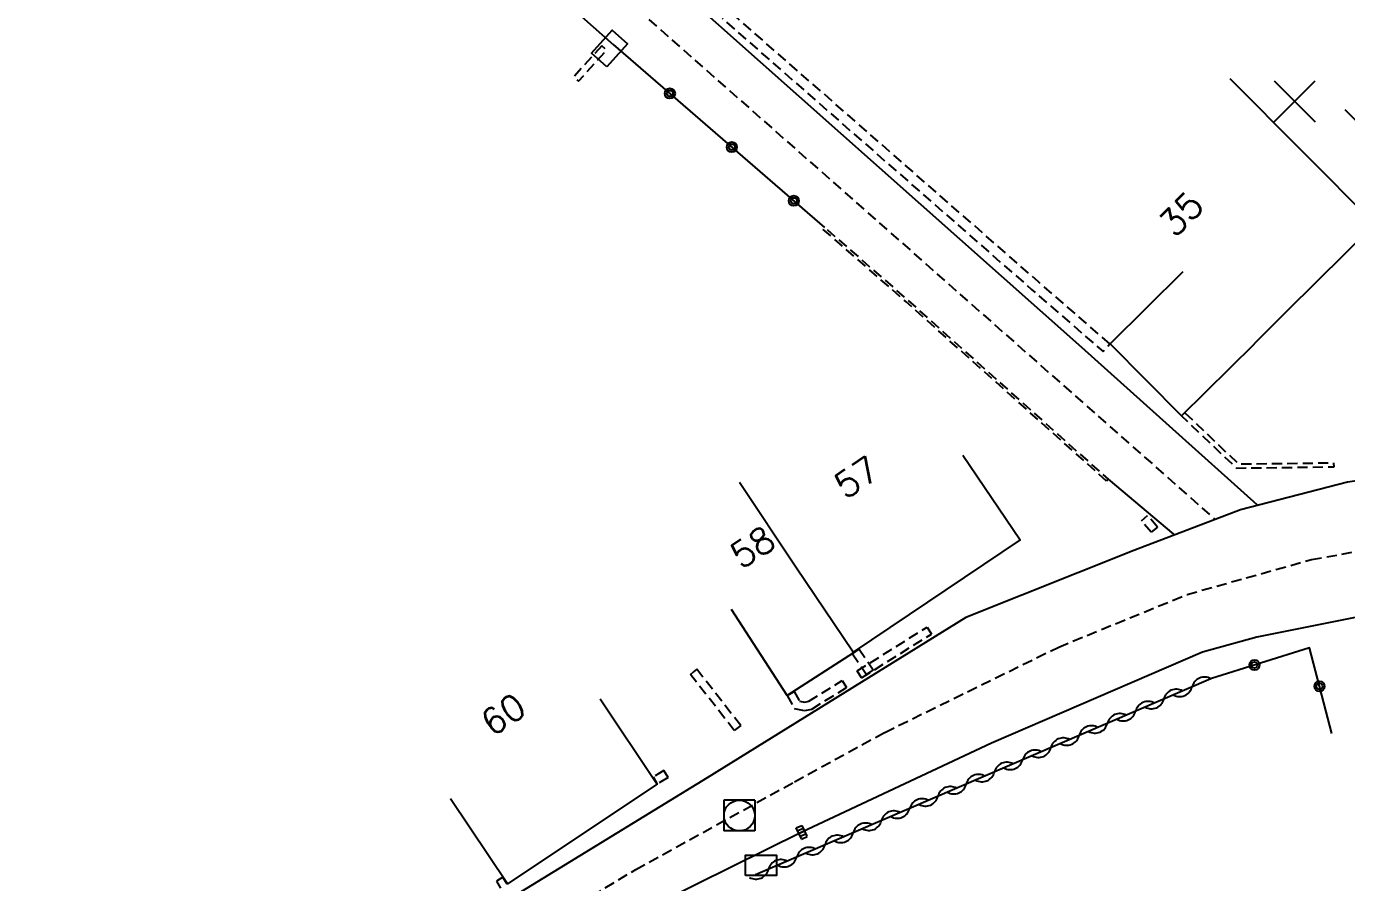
# Model space of a CAD drawing. Header units: millimetres. Extents: x 139999 to 141000, y 129000 to 130000.
# Drawn here: x 140079.3 to 140143.7, y 129096 to 129137.8 of the extents above; entities that cross this region are included whole.
import ezdxf
from ezdxf.enums import TextEntityAlignment as Align

# ---------------------------------------------------------------- set-up
doc = ezdxf.new("R2010")
doc.units = ezdxf.units.MM
doc.linetypes.add('DASHED', pattern=[0.75, 0.5, -0.25])
doc.layers.get('0').update_dxf_attribs({"linetype": 'CONTINUOUS'})
for name, color, linetype in [('W0001', 6, 'DASHED'), ('W0008', 7, 'CONTINUOUS'), ('W0100', 7, 'CONTINUOUS'), ('W0112', 1, 'DASHED'), ('W0310', 3, 'CONTINUOUS'), ('W0322', 7, 'CONTINUOUS'), ('W0400', 7, 'CONTINUOUS'), ('W0420', 7, 'CONTINUOUS'), ('W0991', 7, 'CONTINUOUS'), ('W1102', 7, 'CONTINUOUS'), ('w1471', 7, 'CONTINUOUS')]:
    doc.layers.add(name, color=color, linetype=linetype)
doc.styles.get("Standard").update_dxf_attribs({"font": 'romans.shx', "width": 0.85})

# ---------------------------------------------------------------- blocks, each defined once
blk = doc.blocks.new('t991o')
at = {"color": 0, "linetype": 'Continuous'}
for p, q in [((-1, 1), (1, -1)), ((-1, -1), (1, 1))]:
    blk.add_line(p, q, dxfattribs=at)
blk = doc.blocks.new('T400')
at = {"color": 0, "linetype": 'ByBlock', "lineweight": -2}
for p, q in [((-0.15, -0.25), (-0.15, 0.3)), ((-0.15, 0.3), (0.15, 0.3)), ((-0.15, 0.15), (0.15, 0.15)), ((-0.15, 0), (0.15, 0)), ((0.15, 0.3), (0.15, -0.25)), ((-0.15, -0.15), (0.15, -0.15)), ((-0.15, -0.25), (-0.15, -0.3)), ((-0.15, -0.3), (0.15, -0.3)), ((0.15, -0.3), (0.15, -0.25))]:
    blk.add_line(p, q, dxfattribs=at)
blk = doc.blocks.new('T1471')
at = {"color": 0, "linetype": 'Continuous', "flags": 128}
blk.add_lwpolyline([(-0.75, -0.5), (-0.75, 0.5), (0.75, 0.5), (0.75, -0.5), (-0.75, -0.5)], dxfattribs=at)
blk = doc.blocks.new('T420')
for p, q in [((0.75, 0.75), (-0.75, 0.75)), ((-0.75, 0.75), (-0.75, -0.75)), ((0.75, 0.75), (0.75, -0.75)), ((0.75, -0.75), (-0.75, -0.75))]:
    blk.add_line(p, q)
blk.add_ellipse((0, 0), major_axis=(-0.53, 0.53), ratio=1, start_param=3.926991, end_param=10.210176)
blk = doc.blocks.new('t322o')
at = {"color": 0, "linetype": 'Continuous'}
for radius in [0.25, 0.15]:
    blk.add_circle((0, 0), radius, dxfattribs=at)
blk = doc.blocks.new('t310o')
at = {"color": 0, "linetype": 'Continuous'}
for centre, start, end in [((-0.5, 0.375), 216.8699, 323.1304), ((0.5, -0.375), 36.8699, 143.1303)]:
    blk.add_arc(centre, 0.625, start, end, dxfattribs=at)

msp = doc.modelspace()

# ---------------------------------------------------------------- linework, layer by layer
at = {"layer": 'W0001', "flags": 128}
msp.add_lwpolyline([(140084.946, 129159.998), (140099.66, 129147.021), (140137.254, 129113.802)], dxfattribs=at)
at = {"layer": 'W0001'}
msp.add_lwpolyline([(140000, 129040.393), (140005.576, 129040.736), (140010.256, 129042.237), (140027.236, 129051.132), (140034.086, 129054.671), (140040.22, 129057.689), (140047.624, 129061.36), (140054.922, 129065.447), (140072.795, 129075.546), (140098.54, 129090.4), (140109.049, 129096.662), (140116.792, 129100.95), (140121.198, 129103.358), (140129.677, 129107.525), (140135.939, 129110.09), (140142.011, 129111.796), (140147.18, 129112.72), (140162.378, 129116.156)], dxfattribs=at)
at = {"layer": 'W0008'}
for points in [[(140148.19, 129178.693), (140149.169, 129159.305), (140149.216, 129158.918), (140150.763, 129130.549), (140150.79, 129129.103), (140150.672, 129127.811), (140150.379, 129126.641), (140149.95, 129125.166), (140147.005, 129116.261), (140147.33, 129116.171), (140146.926, 129115.76), (140145.257, 129115.779), (140143.77, 129115.57), (140138.543, 129114.224), (140133.349, 129112.233), (140125.15, 129108.967), (140112.54, 129101.147), (140096.508, 129091.305)], [(140165.214, 129113.12), (140156.358, 129111.434), (140144.95, 129109.132), (140139.337, 129107.998), (140136.686, 129107.27), (140126.408, 129102.834), (140117.142, 129098.485), (140110.293, 129095.079)]]:
    msp.add_lwpolyline(points, dxfattribs=at)
at = {"layer": 'W0008', "flags": 128}
for points in [[(140139.358, 129114.466), (140130.801, 129122.141), (140113.1, 129137.875), (140109.633, 129140.973), (140086.342, 129161.416), (140083.549, 129158.58), (140107.967, 129136.926)], [(140132.094, 129115.718), (140135.272, 129113.03)]]:
    msp.add_lwpolyline(points, dxfattribs=at)
at = {"layer": 'W0100'}
for points in [[(140143.627, 129133.761), (140147.156, 129130.219), (140145.098, 129128.169), (140140.809, 129123.921), (140139.218, 129122.33)], [(140119.67, 129107.244), (140116.429, 129105.154), (140113.719, 129109.356), (140113.719, 129109.356), (140113.719, 129109.356), (140113.719, 129109.356), (140113.719, 129109.356), (140113.719, 129109.356), (140113.719, 129109.356), (140113.719, 129109.356), (140113.719, 129109.356), (140113.719, 129109.356), (140113.719, 129109.356), (140113.719, 129109.356), (140113.719, 129109.356), (140113.719, 129109.356), (140113.719, 129109.356), (140113.719, 129109.356), (140113.719, 129109.356), (140113.719, 129109.356), (140113.719, 129109.356), (140113.719, 129109.356), (140113.719, 129109.356), (140113.719, 129109.356), (140113.719, 129109.356), (140113.719, 129109.356), (140113.719, 129109.356), (140113.719, 129109.356), (140113.719, 129109.356), (140113.719, 129109.356), (140113.719, 129109.356), (140113.719, 129109.356), (140113.719, 129109.356), (140113.719, 129109.356), (140113.719, 129109.356), (140113.719, 129109.356), (140113.719, 129109.356), (140113.719, 129109.356), (140113.719, 129109.356), (140113.719, 129109.356), (140113.719, 129109.356), (140113.719, 129109.356), (140113.719, 129109.356), (140113.719, 129109.356), (140113.719, 129109.356), (140113.719, 129109.356), (140113.719, 129109.356), (140113.719, 129109.356), (140113.719, 129109.356), (140113.719, 129109.356), (140113.719, 129109.356), (140113.719, 129109.356), (140113.719, 129109.356), (140113.719, 129109.356), (140113.719, 129109.356), (140113.719, 129109.356), (140113.719, 129109.356), (140113.719, 129109.356), (140113.719, 129109.356), (140113.719, 129109.356), (140113.719, 129109.356), (140113.719, 129109.356), (140113.719, 129109.356), (140113.719, 129109.356), (140113.719, 129109.356), (140113.719, 129109.356), (140113.719, 129109.356), (140113.719, 129109.356), (140113.719, 129109.356), (140113.719, 129109.356), (140113.719, 129109.356), (140113.719, 129109.356), (140113.719, 129109.356), (140113.719, 129109.356), (140113.719, 129109.356), (140113.719, 129109.356), (140113.719, 129109.356), (140113.719, 129109.356), (140113.719, 129109.356), (140113.719, 129109.356), (140113.719, 129109.356), (140113.719, 129109.356), (140113.719, 129109.356), (140113.719, 129109.356), (140113.719, 129109.356), (140113.719, 129109.356), (140113.719, 129109.356), (140113.719, 129109.356), (140113.719, 129109.356), (140113.719, 129109.356), (140113.719, 129109.356), (140113.719, 129109.356), (140113.719, 129109.356), (140113.719, 129109.356), (140113.719, 129109.356), (140113.719, 129109.356), (140113.719, 129109.356), (140113.719, 129109.356), (140113.719, 129109.356), (140113.719, 129109.356), (140113.719, 129109.356), (140113.719, 129109.356), (140113.719, 129109.356), (140113.719, 129109.356), (140113.719, 129109.356), (140113.719, 129109.356), (140113.719, 129109.356), (140113.719, 129109.356), (140113.719, 129109.356), (140113.719, 129109.356), (140113.719, 129109.356), (140113.719, 129109.356), (140113.719, 129109.356), (140113.719, 129109.356), (140113.719, 129109.356), (140113.719, 129109.356), (140113.719, 129109.356), (140113.719, 129109.356)], [(140107.316, 129104.992), (140110.094, 129100.835), (140102.796, 129095.958), (140100.018, 129100.115), (140100.018, 129100.115), (140100.018, 129100.115), (140100.018, 129100.115), (140100.018, 129100.115), (140100.018, 129100.115), (140100.018, 129100.115), (140100.018, 129100.115), (140100.018, 129100.115), (140100.018, 129100.115), (140100.018, 129100.115), (140100.018, 129100.115), (140100.018, 129100.115), (140100.018, 129100.115), (140100.018, 129100.115), (140100.018, 129100.115), (140100.018, 129100.115), (140100.018, 129100.115), (140100.018, 129100.115), (140100.018, 129100.115), (140100.018, 129100.115), (140100.018, 129100.115), (140100.018, 129100.115), (140100.018, 129100.115), (140100.018, 129100.115), (140100.018, 129100.115), (140100.018, 129100.115), (140100.018, 129100.115), (140100.018, 129100.115), (140100.018, 129100.115), (140100.018, 129100.115), (140100.018, 129100.115), (140100.018, 129100.115), (140100.018, 129100.115), (140100.018, 129100.115), (140100.018, 129100.115), (140100.018, 129100.115), (140100.018, 129100.115), (140100.018, 129100.115), (140100.018, 129100.115), (140100.018, 129100.115), (140100.018, 129100.115), (140100.018, 129100.115), (140100.018, 129100.115), (140100.018, 129100.115), (140100.018, 129100.115), (140100.018, 129100.115), (140100.018, 129100.115), (140100.018, 129100.115), (140100.018, 129100.115), (140100.018, 129100.115), (140100.018, 129100.115), (140100.018, 129100.115), (140100.018, 129100.115), (140100.018, 129100.115), (140100.018, 129100.115), (140100.018, 129100.115), (140100.018, 129100.115), (140100.018, 129100.115), (140100.018, 129100.115), (140100.018, 129100.115), (140100.018, 129100.115), (140100.018, 129100.115), (140100.018, 129100.115), (140100.018, 129100.115), (140100.018, 129100.115), (140100.018, 129100.115), (140100.018, 129100.115), (140100.018, 129100.115), (140100.018, 129100.115), (140100.018, 129100.115), (140100.018, 129100.115), (140100.018, 129100.115), (140100.018, 129100.115), (140100.018, 129100.115), (140100.018, 129100.115), (140100.018, 129100.115), (140100.018, 129100.115), (140100.018, 129100.115), (140100.018, 129100.115), (140100.018, 129100.115), (140100.018, 129100.115), (140100.018, 129100.115), (140100.018, 129100.115), (140100.018, 129100.115), (140100.018, 129100.115), (140100.018, 129100.115), (140100.018, 129100.115), (140100.018, 129100.115), (140100.018, 129100.115), (140100.018, 129100.115), (140100.018, 129100.115), (140100.018, 129100.115), (140100.018, 129100.115), (140100.018, 129100.115), (140100.018, 129100.115), (140100.018, 129100.115), (140100.018, 129100.115), (140100.018, 129100.115), (140100.018, 129100.115), (140100.018, 129100.115), (140100.018, 129100.115), (140100.018, 129100.115), (140100.018, 129100.115), (140100.018, 129100.115), (140100.018, 129100.115), (140100.018, 129100.115), (140100.018, 129100.115), (140100.018, 129100.115), (140100.018, 129100.115), (140100.018, 129100.115), (140100.018, 129100.115), (140100.018, 129100.115), (140100.018, 129100.115), (140100.018, 129100.115), (140100.018, 129100.115), (140100.018, 129100.115)]]:
    msp.add_lwpolyline(points, dxfattribs=at)
at = {"layer": 'W0100', "flags": 128}
for points in [[(140135.733, 129125.839), (140132.185, 129122.316), (140135.674, 129118.803), (140139.222, 129122.327)], [(140125.004, 129116.897), (140127.796, 129112.75), (140119.655, 129107.268), (140116.862, 129111.415)]]:
    msp.add_lwpolyline(points, dxfattribs=at)
at = {"layer": 'W0112', "flags": 128}
for points in [[(140132.174, 129122.325), (140128.68, 129125.359), (140113.584, 129138.591), (140113.256, 129138.216), (140128.352, 129124.983), (140131.847, 129121.949)], [(140107.391, 129136.874), (140106.022, 129135.35), (140106.257, 129135.139), (140107.627, 129136.663)], [(140132.014, 129115.627), (140122.243, 129124.369), (140118.198, 129127.909), (140118.275, 129127.996), (140122.319, 129124.455), (140132.091, 129115.713)]]:
    msp.add_lwpolyline(points, close=True, dxfattribs=at)
msp.add_lwpolyline([(140135.835, 129118.962), (140138.447, 129116.459), (140143.089, 129116.52), (140143.092, 129116.304), (140138.361, 129116.242), (140135.674, 129118.803)], dxfattribs=at)
at = {"layer": 'W0112'}
for points in [[(140134.495, 129113.383), (140134.19, 129113.124), (140133.712, 129113.687), (140134.017, 129113.946), (140134.017, 129113.946), (140134.017, 129113.946), (140134.017, 129113.946), (140134.017, 129113.946), (140134.017, 129113.946), (140134.017, 129113.946), (140134.017, 129113.946), (140134.017, 129113.946), (140134.017, 129113.946), (140134.017, 129113.946), (140134.017, 129113.946), (140134.017, 129113.946), (140134.017, 129113.946), (140134.017, 129113.946), (140134.017, 129113.946), (140134.017, 129113.946), (140134.017, 129113.946), (140134.017, 129113.946), (140134.017, 129113.946), (140134.017, 129113.946), (140134.017, 129113.946), (140134.017, 129113.946), (140134.017, 129113.946), (140134.017, 129113.946), (140134.017, 129113.946), (140134.017, 129113.946), (140134.017, 129113.946), (140134.017, 129113.946), (140134.017, 129113.946), (140134.017, 129113.946), (140134.017, 129113.946), (140134.017, 129113.946), (140134.017, 129113.946), (140134.017, 129113.946), (140134.017, 129113.946), (140134.017, 129113.946), (140134.017, 129113.946), (140134.017, 129113.946), (140134.017, 129113.946), (140134.017, 129113.946), (140134.017, 129113.946), (140134.017, 129113.946), (140134.017, 129113.946), (140134.017, 129113.946), (140134.017, 129113.946), (140134.017, 129113.946), (140134.017, 129113.946), (140134.017, 129113.946), (140134.017, 129113.946), (140134.017, 129113.946), (140134.017, 129113.946), (140134.017, 129113.946), (140134.017, 129113.946), (140134.017, 129113.946), (140134.017, 129113.946), (140134.017, 129113.946), (140134.017, 129113.946), (140134.017, 129113.946), (140134.017, 129113.946), (140134.017, 129113.946), (140134.017, 129113.946), (140134.017, 129113.946), (140134.017, 129113.946), (140134.017, 129113.946), (140134.017, 129113.946), (140134.017, 129113.946), (140134.017, 129113.946), (140134.017, 129113.946), (140134.017, 129113.946), (140134.017, 129113.946), (140134.017, 129113.946), (140134.017, 129113.946), (140134.017, 129113.946), (140134.017, 129113.946), (140134.017, 129113.946), (140134.017, 129113.946), (140134.017, 129113.946), (140134.017, 129113.946), (140134.017, 129113.946), (140134.017, 129113.946), (140134.017, 129113.946), (140134.017, 129113.946), (140134.017, 129113.946), (140134.017, 129113.946), (140134.017, 129113.946), (140134.017, 129113.946), (140134.017, 129113.946), (140134.017, 129113.946), (140134.017, 129113.946), (140134.017, 129113.946), (140134.017, 129113.946), (140134.017, 129113.946), (140134.017, 129113.946), (140134.017, 129113.946), (140134.017, 129113.946), (140134.017, 129113.946), (140134.017, 129113.946), (140134.017, 129113.946), (140134.017, 129113.946), (140134.017, 129113.946), (140134.017, 129113.946), (140134.017, 129113.946), (140134.017, 129113.946), (140134.017, 129113.946), (140134.017, 129113.946), (140134.017, 129113.946), (140134.017, 129113.946), (140134.017, 129113.946), (140134.017, 129113.946), (140134.017, 129113.946), (140134.017, 129113.946), (140134.017, 129113.946), (140134.017, 129113.946), (140134.017, 129113.946), (140134.017, 129113.946), (140134.017, 129113.946)], [(140134.495, 129113.383), (140134.017, 129113.946), (140134.017, 129113.946), (140134.017, 129113.946), (140134.017, 129113.946), (140134.017, 129113.946), (140134.017, 129113.946), (140134.017, 129113.946), (140134.017, 129113.946), (140134.017, 129113.946), (140134.017, 129113.946), (140134.017, 129113.946), (140134.017, 129113.946), (140134.017, 129113.946), (140134.017, 129113.946), (140134.017, 129113.946), (140134.017, 129113.946), (140134.017, 129113.946), (140134.017, 129113.946), (140134.017, 129113.946), (140134.017, 129113.946), (140134.017, 129113.946), (140134.017, 129113.946), (140134.017, 129113.946), (140134.017, 129113.946), (140134.017, 129113.946), (140134.017, 129113.946), (140134.017, 129113.946), (140134.017, 129113.946), (140134.017, 129113.946), (140134.017, 129113.946), (140134.017, 129113.946), (140134.017, 129113.946), (140134.017, 129113.946), (140134.017, 129113.946), (140134.017, 129113.946), (140134.017, 129113.946), (140134.017, 129113.946), (140134.017, 129113.946), (140134.017, 129113.946), (140134.017, 129113.946), (140134.017, 129113.946), (140134.017, 129113.946), (140134.017, 129113.946), (140134.017, 129113.946), (140134.017, 129113.946), (140134.017, 129113.946), (140134.017, 129113.946), (140134.017, 129113.946), (140134.017, 129113.946), (140134.017, 129113.946), (140134.017, 129113.946), (140134.017, 129113.946), (140134.017, 129113.946), (140134.017, 129113.946), (140134.017, 129113.946), (140134.017, 129113.946), (140134.017, 129113.946), (140134.017, 129113.946), (140134.017, 129113.946), (140134.017, 129113.946), (140134.017, 129113.946), (140134.017, 129113.946), (140134.017, 129113.946), (140134.017, 129113.946), (140134.017, 129113.946), (140134.017, 129113.946), (140134.017, 129113.946), (140134.017, 129113.946), (140134.017, 129113.946), (140134.017, 129113.946), (140134.017, 129113.946), (140134.017, 129113.946), (140134.017, 129113.946), (140134.017, 129113.946), (140134.017, 129113.946), (140134.017, 129113.946), (140134.017, 129113.946), (140134.017, 129113.946), (140134.017, 129113.946), (140134.017, 129113.946), (140134.017, 129113.946), (140134.017, 129113.946), (140134.017, 129113.946), (140134.017, 129113.946), (140134.017, 129113.946), (140134.017, 129113.946), (140134.017, 129113.946), (140134.017, 129113.946), (140134.017, 129113.946), (140134.017, 129113.946), (140134.017, 129113.946), (140134.017, 129113.946), (140134.017, 129113.946), (140134.017, 129113.946), (140134.017, 129113.946), (140134.017, 129113.946), (140134.017, 129113.946), (140134.017, 129113.946), (140134.017, 129113.946), (140134.017, 129113.946), (140134.017, 129113.946), (140134.017, 129113.946), (140134.017, 129113.946), (140134.017, 129113.946), (140134.017, 129113.946), (140134.017, 129113.946), (140134.017, 129113.946), (140134.017, 129113.946), (140134.017, 129113.946), (140134.017, 129113.946), (140134.017, 129113.946), (140134.017, 129113.946), (140134.017, 129113.946), (140134.017, 129113.946), (140134.017, 129113.946), (140134.017, 129113.946), (140134.017, 129113.946), (140134.017, 129113.946), (140134.017, 129113.946)], [(140120.061, 129106.017), (140119.849, 129106.356), (140123.26, 129108.496), (140123.472, 129108.157), (140123.472, 129108.157), (140123.472, 129108.157), (140123.472, 129108.157), (140123.472, 129108.157), (140123.472, 129108.157), (140123.472, 129108.157), (140123.472, 129108.157), (140123.472, 129108.157), (140123.472, 129108.157), (140123.472, 129108.157), (140123.472, 129108.157), (140123.472, 129108.157), (140123.472, 129108.157), (140123.472, 129108.157), (140123.472, 129108.157), (140123.472, 129108.157), (140123.472, 129108.157), (140123.472, 129108.157), (140123.472, 129108.157), (140123.472, 129108.157), (140123.472, 129108.157), (140123.472, 129108.157), (140123.472, 129108.157), (140123.472, 129108.157), (140123.472, 129108.157), (140123.472, 129108.157), (140123.472, 129108.157), (140123.472, 129108.157), (140123.472, 129108.157), (140123.472, 129108.157), (140123.472, 129108.157), (140123.472, 129108.157), (140123.472, 129108.157), (140123.472, 129108.157), (140123.472, 129108.157), (140123.472, 129108.157), (140123.472, 129108.157), (140123.472, 129108.157), (140123.472, 129108.157), (140123.472, 129108.157), (140123.472, 129108.157), (140123.472, 129108.157), (140123.472, 129108.157), (140123.472, 129108.157), (140123.472, 129108.157), (140123.472, 129108.157), (140123.472, 129108.157), (140123.472, 129108.157), (140123.472, 129108.157), (140123.472, 129108.157), (140123.472, 129108.157), (140123.472, 129108.157), (140123.472, 129108.157), (140123.472, 129108.157), (140123.472, 129108.157), (140123.472, 129108.157), (140123.472, 129108.157), (140123.472, 129108.157), (140123.472, 129108.157), (140123.472, 129108.157), (140123.472, 129108.157), (140123.472, 129108.157), (140123.472, 129108.157), (140123.472, 129108.157), (140123.472, 129108.157), (140123.472, 129108.157), (140123.472, 129108.157), (140123.472, 129108.157), (140123.472, 129108.157), (140123.472, 129108.157), (140123.472, 129108.157), (140123.472, 129108.157), (140123.472, 129108.157), (140123.472, 129108.157), (140123.472, 129108.157), (140123.472, 129108.157), (140123.472, 129108.157), (140123.472, 129108.157), (140123.472, 129108.157), (140123.472, 129108.157), (140123.472, 129108.157), (140123.472, 129108.157), (140123.472, 129108.157), (140123.472, 129108.157), (140123.472, 129108.157), (140123.472, 129108.157), (140123.472, 129108.157), (140123.472, 129108.157), (140123.472, 129108.157), (140123.472, 129108.157), (140123.472, 129108.157), (140123.472, 129108.157), (140123.472, 129108.157), (140123.472, 129108.157), (140123.472, 129108.157), (140123.472, 129108.157), (140123.472, 129108.157), (140123.472, 129108.157), (140123.472, 129108.157), (140123.472, 129108.157), (140123.472, 129108.157), (140123.472, 129108.157), (140123.472, 129108.157), (140123.472, 129108.157), (140123.472, 129108.157), (140123.472, 129108.157), (140123.472, 129108.157), (140123.472, 129108.157), (140123.472, 129108.157), (140123.472, 129108.157), (140123.472, 129108.157), (140123.472, 129108.157), (140123.472, 129108.157), (140123.472, 129108.157), (140123.472, 129108.157), (140123.472, 129108.157)], [(140120.061, 129106.017), (140123.472, 129108.157), (140123.472, 129108.157), (140123.472, 129108.157), (140123.472, 129108.157), (140123.472, 129108.157), (140123.472, 129108.157), (140123.472, 129108.157), (140123.472, 129108.157), (140123.472, 129108.157), (140123.472, 129108.157), (140123.472, 129108.157), (140123.472, 129108.157), (140123.472, 129108.157), (140123.472, 129108.157), (140123.472, 129108.157), (140123.472, 129108.157), (140123.472, 129108.157), (140123.472, 129108.157), (140123.472, 129108.157), (140123.472, 129108.157), (140123.472, 129108.157), (140123.472, 129108.157), (140123.472, 129108.157), (140123.472, 129108.157), (140123.472, 129108.157), (140123.472, 129108.157), (140123.472, 129108.157), (140123.472, 129108.157), (140123.472, 129108.157), (140123.472, 129108.157), (140123.472, 129108.157), (140123.472, 129108.157), (140123.472, 129108.157), (140123.472, 129108.157), (140123.472, 129108.157), (140123.472, 129108.157), (140123.472, 129108.157), (140123.472, 129108.157), (140123.472, 129108.157), (140123.472, 129108.157), (140123.472, 129108.157), (140123.472, 129108.157), (140123.472, 129108.157), (140123.472, 129108.157), (140123.472, 129108.157), (140123.472, 129108.157), (140123.472, 129108.157), (140123.472, 129108.157), (140123.472, 129108.157), (140123.472, 129108.157), (140123.472, 129108.157), (140123.472, 129108.157), (140123.472, 129108.157), (140123.472, 129108.157), (140123.472, 129108.157), (140123.472, 129108.157), (140123.472, 129108.157), (140123.472, 129108.157), (140123.472, 129108.157), (140123.472, 129108.157), (140123.472, 129108.157), (140123.472, 129108.157), (140123.472, 129108.157), (140123.472, 129108.157), (140123.472, 129108.157), (140123.472, 129108.157), (140123.472, 129108.157), (140123.472, 129108.157), (140123.472, 129108.157), (140123.472, 129108.157), (140123.472, 129108.157), (140123.472, 129108.157), (140123.472, 129108.157), (140123.472, 129108.157), (140123.472, 129108.157), (140123.472, 129108.157), (140123.472, 129108.157), (140123.472, 129108.157), (140123.472, 129108.157), (140123.472, 129108.157), (140123.472, 129108.157), (140123.472, 129108.157), (140123.472, 129108.157), (140123.472, 129108.157), (140123.472, 129108.157), (140123.472, 129108.157), (140123.472, 129108.157), (140123.472, 129108.157), (140123.472, 129108.157), (140123.472, 129108.157), (140123.472, 129108.157), (140123.472, 129108.157), (140123.472, 129108.157), (140123.472, 129108.157), (140123.472, 129108.157), (140123.472, 129108.157), (140123.472, 129108.157), (140123.472, 129108.157), (140123.472, 129108.157), (140123.472, 129108.157), (140123.472, 129108.157), (140123.472, 129108.157), (140123.472, 129108.157), (140123.472, 129108.157), (140123.472, 129108.157), (140123.472, 129108.157), (140123.472, 129108.157), (140123.472, 129108.157), (140123.472, 129108.157), (140123.472, 129108.157), (140123.472, 129108.157), (140123.472, 129108.157), (140123.472, 129108.157), (140123.472, 129108.157), (140123.472, 129108.157), (140123.472, 129108.157), (140123.472, 129108.157), (140123.472, 129108.157), (140123.472, 129108.157)], [(140119.615, 129107.199), (140119.946, 129107.424), (140120.635, 129106.409), (140120.47, 129106.297), (140120.47, 129106.297), (140120.47, 129106.297), (140120.47, 129106.297), (140120.47, 129106.297), (140120.47, 129106.297), (140120.47, 129106.297), (140120.47, 129106.297), (140120.47, 129106.297), (140120.47, 129106.297), (140120.47, 129106.297), (140120.47, 129106.297), (140120.47, 129106.297), (140120.47, 129106.297), (140120.47, 129106.297), (140120.47, 129106.297), (140120.47, 129106.297), (140120.47, 129106.297), (140120.47, 129106.297), (140120.47, 129106.297), (140120.47, 129106.297), (140120.47, 129106.297), (140120.47, 129106.297), (140120.47, 129106.297), (140120.47, 129106.297), (140120.47, 129106.297), (140120.47, 129106.297), (140120.47, 129106.297), (140120.47, 129106.297), (140120.47, 129106.297), (140120.47, 129106.297), (140120.47, 129106.297), (140120.47, 129106.297), (140120.47, 129106.297), (140120.47, 129106.297), (140120.47, 129106.297), (140120.47, 129106.297), (140120.47, 129106.297), (140120.47, 129106.297), (140120.47, 129106.297), (140120.47, 129106.297), (140120.47, 129106.297), (140120.47, 129106.297), (140120.47, 129106.297), (140120.47, 129106.297), (140120.47, 129106.297), (140120.47, 129106.297), (140120.47, 129106.297), (140120.47, 129106.297), (140120.47, 129106.297), (140120.47, 129106.297), (140120.47, 129106.297), (140120.47, 129106.297), (140120.47, 129106.297), (140120.47, 129106.297), (140120.47, 129106.297), (140120.47, 129106.297), (140120.47, 129106.297), (140120.47, 129106.297), (140120.47, 129106.297), (140120.47, 129106.297), (140120.47, 129106.297), (140120.47, 129106.297), (140120.47, 129106.297), (140120.47, 129106.297), (140120.47, 129106.297), (140120.47, 129106.297), (140120.47, 129106.297), (140120.47, 129106.297), (140120.47, 129106.297), (140120.47, 129106.297), (140120.47, 129106.297), (140120.47, 129106.297), (140120.47, 129106.297), (140120.47, 129106.297), (140120.47, 129106.297), (140120.47, 129106.297), (140120.47, 129106.297), (140120.47, 129106.297), (140120.47, 129106.297), (140120.47, 129106.297), (140120.47, 129106.297), (140120.47, 129106.297), (140120.47, 129106.297), (140120.47, 129106.297), (140120.47, 129106.297), (140120.47, 129106.297), (140120.47, 129106.297), (140120.47, 129106.297), (140120.47, 129106.297), (140120.47, 129106.297), (140120.47, 129106.297), (140120.47, 129106.297), (140120.47, 129106.297), (140120.47, 129106.297), (140120.47, 129106.297), (140120.47, 129106.297), (140120.47, 129106.297), (140120.47, 129106.297), (140120.47, 129106.297), (140120.47, 129106.297), (140120.47, 129106.297), (140120.47, 129106.297), (140120.47, 129106.297), (140120.47, 129106.297), (140120.47, 129106.297), (140120.47, 129106.297), (140120.47, 129106.297), (140120.47, 129106.297), (140120.47, 129106.297), (140120.47, 129106.297), (140120.47, 129106.297), (140120.47, 129106.297), (140120.47, 129106.297), (140120.47, 129106.297), (140120.47, 129106.297), (140120.47, 129106.297)], [(140119.615, 129107.199), (140120.305, 129106.184), (140120.47, 129106.297), (140120.47, 129106.297), (140120.47, 129106.297), (140120.47, 129106.297), (140120.47, 129106.297), (140120.47, 129106.297), (140120.47, 129106.297), (140120.47, 129106.297), (140120.47, 129106.297), (140120.47, 129106.297), (140120.47, 129106.297), (140120.47, 129106.297), (140120.47, 129106.297), (140120.47, 129106.297), (140120.47, 129106.297), (140120.47, 129106.297), (140120.47, 129106.297), (140120.47, 129106.297), (140120.47, 129106.297), (140120.47, 129106.297), (140120.47, 129106.297), (140120.47, 129106.297), (140120.47, 129106.297), (140120.47, 129106.297), (140120.47, 129106.297), (140120.47, 129106.297), (140120.47, 129106.297), (140120.47, 129106.297), (140120.47, 129106.297), (140120.47, 129106.297), (140120.47, 129106.297), (140120.47, 129106.297), (140120.47, 129106.297), (140120.47, 129106.297), (140120.47, 129106.297), (140120.47, 129106.297), (140120.47, 129106.297), (140120.47, 129106.297), (140120.47, 129106.297), (140120.47, 129106.297), (140120.47, 129106.297), (140120.47, 129106.297), (140120.47, 129106.297), (140120.47, 129106.297), (140120.47, 129106.297), (140120.47, 129106.297), (140120.47, 129106.297), (140120.47, 129106.297), (140120.47, 129106.297), (140120.47, 129106.297), (140120.47, 129106.297), (140120.47, 129106.297), (140120.47, 129106.297), (140120.47, 129106.297), (140120.47, 129106.297), (140120.47, 129106.297), (140120.47, 129106.297), (140120.47, 129106.297), (140120.47, 129106.297), (140120.47, 129106.297), (140120.47, 129106.297), (140120.47, 129106.297), (140120.47, 129106.297), (140120.47, 129106.297), (140120.47, 129106.297), (140120.47, 129106.297), (140120.47, 129106.297), (140120.47, 129106.297), (140120.47, 129106.297), (140120.47, 129106.297), (140120.47, 129106.297), (140120.47, 129106.297), (140120.47, 129106.297), (140120.47, 129106.297), (140120.47, 129106.297), (140120.47, 129106.297), (140120.47, 129106.297), (140120.47, 129106.297), (140120.47, 129106.297), (140120.47, 129106.297), (140120.47, 129106.297), (140120.47, 129106.297), (140120.47, 129106.297), (140120.47, 129106.297), (140120.47, 129106.297), (140120.47, 129106.297), (140120.47, 129106.297), (140120.47, 129106.297), (140120.47, 129106.297), (140120.47, 129106.297), (140120.47, 129106.297), (140120.47, 129106.297), (140120.47, 129106.297), (140120.47, 129106.297), (140120.47, 129106.297), (140120.47, 129106.297), (140120.47, 129106.297), (140120.47, 129106.297), (140120.47, 129106.297), (140120.47, 129106.297), (140120.47, 129106.297), (140120.47, 129106.297), (140120.47, 129106.297), (140120.47, 129106.297), (140120.47, 129106.297), (140120.47, 129106.297), (140120.47, 129106.297), (140120.47, 129106.297), (140120.47, 129106.297), (140120.47, 129106.297), (140120.47, 129106.297), (140120.47, 129106.297), (140120.47, 129106.297), (140120.47, 129106.297), (140120.47, 129106.297), (140120.47, 129106.297), (140120.47, 129106.297), (140120.47, 129106.297)], [(140114.172, 129103.697), (140113.857, 129103.451), (140111.712, 129106.191), (140111.869, 129106.315), (140111.869, 129106.315), (140111.869, 129106.315), (140111.869, 129106.315), (140111.869, 129106.315), (140111.869, 129106.315), (140111.869, 129106.315), (140111.869, 129106.315), (140111.869, 129106.315), (140111.869, 129106.315), (140111.869, 129106.315), (140111.869, 129106.315), (140111.869, 129106.315), (140111.869, 129106.315), (140111.869, 129106.315), (140111.869, 129106.315), (140111.869, 129106.315), (140111.869, 129106.315), (140111.869, 129106.315), (140111.869, 129106.315), (140111.869, 129106.315), (140111.869, 129106.315), (140111.869, 129106.315), (140111.869, 129106.315), (140111.869, 129106.315), (140111.869, 129106.315), (140111.869, 129106.315), (140111.869, 129106.315), (140111.869, 129106.315), (140111.869, 129106.315), (140111.869, 129106.315), (140111.869, 129106.315), (140111.869, 129106.315), (140111.869, 129106.315), (140111.869, 129106.315), (140111.869, 129106.315), (140111.869, 129106.315), (140111.869, 129106.315), (140111.869, 129106.315), (140111.869, 129106.315), (140111.869, 129106.315), (140111.869, 129106.315), (140111.869, 129106.315), (140111.869, 129106.315), (140111.869, 129106.315), (140111.869, 129106.315), (140111.869, 129106.315), (140111.869, 129106.315), (140111.869, 129106.315), (140111.869, 129106.315), (140111.869, 129106.315), (140111.869, 129106.315), (140111.869, 129106.315), (140111.869, 129106.315), (140111.869, 129106.315), (140111.869, 129106.315), (140111.869, 129106.315), (140111.869, 129106.315), (140111.869, 129106.315), (140111.869, 129106.315), (140111.869, 129106.315), (140111.869, 129106.315), (140111.869, 129106.315), (140111.869, 129106.315), (140111.869, 129106.315), (140111.869, 129106.315), (140111.869, 129106.315), (140111.869, 129106.315), (140111.869, 129106.315), (140111.869, 129106.315), (140111.869, 129106.315), (140111.869, 129106.315), (140111.869, 129106.315), (140111.869, 129106.315), (140111.869, 129106.315), (140111.869, 129106.315), (140111.869, 129106.315), (140111.869, 129106.315), (140111.869, 129106.315), (140111.869, 129106.315), (140111.869, 129106.315), (140111.869, 129106.315), (140111.869, 129106.315), (140111.869, 129106.315), (140111.869, 129106.315), (140111.869, 129106.315), (140111.869, 129106.315), (140111.869, 129106.315), (140111.869, 129106.315), (140111.869, 129106.315), (140111.869, 129106.315), (140111.869, 129106.315), (140111.869, 129106.315), (140111.869, 129106.315), (140111.869, 129106.315), (140111.869, 129106.315), (140111.869, 129106.315), (140111.869, 129106.315), (140111.869, 129106.315), (140111.869, 129106.315), (140111.869, 129106.315), (140111.869, 129106.315), (140111.869, 129106.315), (140111.869, 129106.315), (140111.869, 129106.315), (140111.869, 129106.315), (140111.869, 129106.315), (140111.869, 129106.315), (140111.869, 129106.315), (140111.869, 129106.315), (140111.869, 129106.315), (140111.869, 129106.315), (140111.869, 129106.315), (140111.869, 129106.315), (140111.869, 129106.315), (140111.869, 129106.315), (140111.869, 129106.315)], [(140114.172, 129103.697), (140112.027, 129106.438), (140111.869, 129106.315), (140111.869, 129106.315), (140111.869, 129106.315), (140111.869, 129106.315), (140111.869, 129106.315), (140111.869, 129106.315), (140111.869, 129106.315), (140111.869, 129106.315), (140111.869, 129106.315), (140111.869, 129106.315), (140111.869, 129106.315), (140111.869, 129106.315), (140111.869, 129106.315), (140111.869, 129106.315), (140111.869, 129106.315), (140111.869, 129106.315), (140111.869, 129106.315), (140111.869, 129106.315), (140111.869, 129106.315), (140111.869, 129106.315), (140111.869, 129106.315), (140111.869, 129106.315), (140111.869, 129106.315), (140111.869, 129106.315), (140111.869, 129106.315), (140111.869, 129106.315), (140111.869, 129106.315), (140111.869, 129106.315), (140111.869, 129106.315), (140111.869, 129106.315), (140111.869, 129106.315), (140111.869, 129106.315), (140111.869, 129106.315), (140111.869, 129106.315), (140111.869, 129106.315), (140111.869, 129106.315), (140111.869, 129106.315), (140111.869, 129106.315), (140111.869, 129106.315), (140111.869, 129106.315), (140111.869, 129106.315), (140111.869, 129106.315), (140111.869, 129106.315), (140111.869, 129106.315), (140111.869, 129106.315), (140111.869, 129106.315), (140111.869, 129106.315), (140111.869, 129106.315), (140111.869, 129106.315), (140111.869, 129106.315), (140111.869, 129106.315), (140111.869, 129106.315), (140111.869, 129106.315), (140111.869, 129106.315), (140111.869, 129106.315), (140111.869, 129106.315), (140111.869, 129106.315), (140111.869, 129106.315), (140111.869, 129106.315), (140111.869, 129106.315), (140111.869, 129106.315), (140111.869, 129106.315), (140111.869, 129106.315), (140111.869, 129106.315), (140111.869, 129106.315), (140111.869, 129106.315), (140111.869, 129106.315), (140111.869, 129106.315), (140111.869, 129106.315), (140111.869, 129106.315), (140111.869, 129106.315), (140111.869, 129106.315), (140111.869, 129106.315), (140111.869, 129106.315), (140111.869, 129106.315), (140111.869, 129106.315), (140111.869, 129106.315), (140111.869, 129106.315), (140111.869, 129106.315), (140111.869, 129106.315), (140111.869, 129106.315), (140111.869, 129106.315), (140111.869, 129106.315), (140111.869, 129106.315), (140111.869, 129106.315), (140111.869, 129106.315), (140111.869, 129106.315), (140111.869, 129106.315), (140111.869, 129106.315), (140111.869, 129106.315), (140111.869, 129106.315), (140111.869, 129106.315), (140111.869, 129106.315), (140111.869, 129106.315), (140111.869, 129106.315), (140111.869, 129106.315), (140111.869, 129106.315), (140111.869, 129106.315), (140111.869, 129106.315), (140111.869, 129106.315), (140111.869, 129106.315), (140111.869, 129106.315), (140111.869, 129106.315), (140111.869, 129106.315), (140111.869, 129106.315), (140111.869, 129106.315), (140111.869, 129106.315), (140111.869, 129106.315), (140111.869, 129106.315), (140111.869, 129106.315), (140111.869, 129106.315), (140111.869, 129106.315), (140111.869, 129106.315), (140111.869, 129106.315), (140111.869, 129106.315), (140111.869, 129106.315), (140111.869, 129106.315), (140111.869, 129106.315)], [(140116.427, 129105.154), (140116.777, 129105.348), (140117.035, 129104.884), (140117.293, 129104.832), (140117.488, 129104.874), (140119.117, 129105.886), (140119.328, 129105.546), (140119.328, 129105.546), (140119.328, 129105.546), (140119.328, 129105.546), (140119.328, 129105.546), (140119.328, 129105.546), (140119.328, 129105.546), (140119.328, 129105.546), (140119.328, 129105.546), (140119.328, 129105.546), (140119.328, 129105.546), (140119.328, 129105.546), (140119.328, 129105.546), (140119.328, 129105.546), (140119.328, 129105.546), (140119.328, 129105.546), (140119.328, 129105.546), (140119.328, 129105.546), (140119.328, 129105.546), (140119.328, 129105.546), (140119.328, 129105.546), (140119.328, 129105.546), (140119.328, 129105.546), (140119.328, 129105.546), (140119.328, 129105.546), (140119.328, 129105.546), (140119.328, 129105.546), (140119.328, 129105.546), (140119.328, 129105.546), (140119.328, 129105.546), (140119.328, 129105.546), (140119.328, 129105.546), (140119.328, 129105.546), (140119.328, 129105.546), (140119.328, 129105.546), (140119.328, 129105.546), (140119.328, 129105.546), (140119.328, 129105.546), (140119.328, 129105.546), (140119.328, 129105.546), (140119.328, 129105.546), (140119.328, 129105.546), (140119.328, 129105.546), (140119.328, 129105.546), (140119.328, 129105.546), (140119.328, 129105.546), (140119.328, 129105.546), (140119.328, 129105.546), (140119.328, 129105.546), (140119.328, 129105.546), (140119.328, 129105.546), (140119.328, 129105.546), (140119.328, 129105.546), (140119.328, 129105.546), (140119.328, 129105.546), (140119.328, 129105.546), (140119.328, 129105.546), (140119.328, 129105.546), (140119.328, 129105.546), (140119.328, 129105.546), (140119.328, 129105.546), (140119.328, 129105.546), (140119.328, 129105.546), (140119.328, 129105.546), (140119.328, 129105.546), (140119.328, 129105.546), (140119.328, 129105.546), (140119.328, 129105.546), (140119.328, 129105.546), (140119.328, 129105.546), (140119.328, 129105.546), (140119.328, 129105.546), (140119.328, 129105.546), (140119.328, 129105.546), (140119.328, 129105.546), (140119.328, 129105.546), (140119.328, 129105.546), (140119.328, 129105.546), (140119.328, 129105.546), (140119.328, 129105.546), (140119.328, 129105.546), (140119.328, 129105.546), (140119.328, 129105.546), (140119.328, 129105.546), (140119.328, 129105.546), (140119.328, 129105.546), (140119.328, 129105.546), (140119.328, 129105.546), (140119.328, 129105.546), (140119.328, 129105.546), (140119.328, 129105.546), (140119.328, 129105.546), (140119.328, 129105.546), (140119.328, 129105.546), (140119.328, 129105.546), (140119.328, 129105.546), (140119.328, 129105.546), (140119.328, 129105.546), (140119.328, 129105.546), (140119.328, 129105.546), (140119.328, 129105.546), (140119.328, 129105.546), (140119.328, 129105.546), (140119.328, 129105.546), (140119.328, 129105.546), (140119.328, 129105.546), (140119.328, 129105.546), (140119.328, 129105.546), (140119.328, 129105.546), (140119.328, 129105.546), (140119.328, 129105.546), (140119.328, 129105.546), (140119.328, 129105.546), (140119.328, 129105.546)], [(140116.427, 129105.154), (140116.775, 129104.528), (140117.297, 129104.423), (140117.641, 129104.498), (140119.328, 129105.546), (140119.328, 129105.546), (140119.328, 129105.546), (140119.328, 129105.546), (140119.328, 129105.546), (140119.328, 129105.546), (140119.328, 129105.546), (140119.328, 129105.546), (140119.328, 129105.546), (140119.328, 129105.546), (140119.328, 129105.546), (140119.328, 129105.546), (140119.328, 129105.546), (140119.328, 129105.546), (140119.328, 129105.546), (140119.328, 129105.546), (140119.328, 129105.546), (140119.328, 129105.546), (140119.328, 129105.546), (140119.328, 129105.546), (140119.328, 129105.546), (140119.328, 129105.546), (140119.328, 129105.546), (140119.328, 129105.546), (140119.328, 129105.546), (140119.328, 129105.546), (140119.328, 129105.546), (140119.328, 129105.546), (140119.328, 129105.546), (140119.328, 129105.546), (140119.328, 129105.546), (140119.328, 129105.546), (140119.328, 129105.546), (140119.328, 129105.546), (140119.328, 129105.546), (140119.328, 129105.546), (140119.328, 129105.546), (140119.328, 129105.546), (140119.328, 129105.546), (140119.328, 129105.546), (140119.328, 129105.546), (140119.328, 129105.546), (140119.328, 129105.546), (140119.328, 129105.546), (140119.328, 129105.546), (140119.328, 129105.546), (140119.328, 129105.546), (140119.328, 129105.546), (140119.328, 129105.546), (140119.328, 129105.546), (140119.328, 129105.546), (140119.328, 129105.546), (140119.328, 129105.546), (140119.328, 129105.546), (140119.328, 129105.546), (140119.328, 129105.546), (140119.328, 129105.546), (140119.328, 129105.546), (140119.328, 129105.546), (140119.328, 129105.546), (140119.328, 129105.546), (140119.328, 129105.546), (140119.328, 129105.546), (140119.328, 129105.546), (140119.328, 129105.546), (140119.328, 129105.546), (140119.328, 129105.546), (140119.328, 129105.546), (140119.328, 129105.546), (140119.328, 129105.546), (140119.328, 129105.546), (140119.328, 129105.546), (140119.328, 129105.546), (140119.328, 129105.546), (140119.328, 129105.546), (140119.328, 129105.546), (140119.328, 129105.546), (140119.328, 129105.546), (140119.328, 129105.546), (140119.328, 129105.546), (140119.328, 129105.546), (140119.328, 129105.546), (140119.328, 129105.546), (140119.328, 129105.546), (140119.328, 129105.546), (140119.328, 129105.546), (140119.328, 129105.546), (140119.328, 129105.546), (140119.328, 129105.546), (140119.328, 129105.546), (140119.328, 129105.546), (140119.328, 129105.546), (140119.328, 129105.546), (140119.328, 129105.546), (140119.328, 129105.546), (140119.328, 129105.546), (140119.328, 129105.546), (140119.328, 129105.546), (140119.328, 129105.546), (140119.328, 129105.546), (140119.328, 129105.546), (140119.328, 129105.546), (140119.328, 129105.546), (140119.328, 129105.546), (140119.328, 129105.546), (140119.328, 129105.546), (140119.328, 129105.546), (140119.328, 129105.546), (140119.328, 129105.546), (140119.328, 129105.546), (140119.328, 129105.546), (140119.328, 129105.546), (140119.328, 129105.546), (140119.328, 129105.546), (140119.328, 129105.546), (140119.328, 129105.546)], [(140110.627, 129101.157), (140110.42, 129101.499), (140109.892, 129101.181), (140110.098, 129100.838), (140110.098, 129100.838), (140110.098, 129100.838), (140110.098, 129100.838), (140110.098, 129100.838), (140110.098, 129100.838), (140110.098, 129100.838), (140110.098, 129100.838), (140110.098, 129100.838), (140110.098, 129100.838), (140110.098, 129100.838), (140110.098, 129100.838), (140110.098, 129100.838), (140110.098, 129100.838), (140110.098, 129100.838), (140110.098, 129100.838), (140110.098, 129100.838), (140110.098, 129100.838), (140110.098, 129100.838), (140110.098, 129100.838), (140110.098, 129100.838), (140110.098, 129100.838), (140110.098, 129100.838), (140110.098, 129100.838), (140110.098, 129100.838), (140110.098, 129100.838), (140110.098, 129100.838), (140110.098, 129100.838), (140110.098, 129100.838), (140110.098, 129100.838), (140110.098, 129100.838), (140110.098, 129100.838), (140110.098, 129100.838), (140110.098, 129100.838), (140110.098, 129100.838), (140110.098, 129100.838), (140110.098, 129100.838), (140110.098, 129100.838), (140110.098, 129100.838), (140110.098, 129100.838), (140110.098, 129100.838), (140110.098, 129100.838), (140110.098, 129100.838), (140110.098, 129100.838), (140110.098, 129100.838), (140110.098, 129100.838), (140110.098, 129100.838), (140110.098, 129100.838), (140110.098, 129100.838), (140110.098, 129100.838), (140110.098, 129100.838), (140110.098, 129100.838), (140110.098, 129100.838), (140110.098, 129100.838), (140110.098, 129100.838), (140110.098, 129100.838), (140110.098, 129100.838), (140110.098, 129100.838), (140110.098, 129100.838), (140110.098, 129100.838), (140110.098, 129100.838), (140110.098, 129100.838), (140110.098, 129100.838), (140110.098, 129100.838), (140110.098, 129100.838), (140110.098, 129100.838), (140110.098, 129100.838), (140110.098, 129100.838), (140110.098, 129100.838), (140110.098, 129100.838), (140110.098, 129100.838), (140110.098, 129100.838), (140110.098, 129100.838), (140110.098, 129100.838), (140110.098, 129100.838), (140110.098, 129100.838), (140110.098, 129100.838), (140110.098, 129100.838), (140110.098, 129100.838), (140110.098, 129100.838), (140110.098, 129100.838), (140110.098, 129100.838), (140110.098, 129100.838), (140110.098, 129100.838), (140110.098, 129100.838), (140110.098, 129100.838), (140110.098, 129100.838), (140110.098, 129100.838), (140110.098, 129100.838), (140110.098, 129100.838), (140110.098, 129100.838), (140110.098, 129100.838), (140110.098, 129100.838), (140110.098, 129100.838), (140110.098, 129100.838), (140110.098, 129100.838), (140110.098, 129100.838), (140110.098, 129100.838), (140110.098, 129100.838), (140110.098, 129100.838), (140110.098, 129100.838), (140110.098, 129100.838), (140110.098, 129100.838), (140110.098, 129100.838), (140110.098, 129100.838), (140110.098, 129100.838), (140110.098, 129100.838), (140110.098, 129100.838), (140110.098, 129100.838), (140110.098, 129100.838), (140110.098, 129100.838), (140110.098, 129100.838), (140110.098, 129100.838), (140110.098, 129100.838), (140110.098, 129100.838), (140110.098, 129100.838), (140110.098, 129100.838)], [(140110.627, 129101.157), (140110.098, 129100.838), (140110.098, 129100.838), (140110.098, 129100.838), (140110.098, 129100.838), (140110.098, 129100.838), (140110.098, 129100.838), (140110.098, 129100.838), (140110.098, 129100.838), (140110.098, 129100.838), (140110.098, 129100.838), (140110.098, 129100.838), (140110.098, 129100.838), (140110.098, 129100.838), (140110.098, 129100.838), (140110.098, 129100.838), (140110.098, 129100.838), (140110.098, 129100.838), (140110.098, 129100.838), (140110.098, 129100.838), (140110.098, 129100.838), (140110.098, 129100.838), (140110.098, 129100.838), (140110.098, 129100.838), (140110.098, 129100.838), (140110.098, 129100.838), (140110.098, 129100.838), (140110.098, 129100.838), (140110.098, 129100.838), (140110.098, 129100.838), (140110.098, 129100.838), (140110.098, 129100.838), (140110.098, 129100.838), (140110.098, 129100.838), (140110.098, 129100.838), (140110.098, 129100.838), (140110.098, 129100.838), (140110.098, 129100.838), (140110.098, 129100.838), (140110.098, 129100.838), (140110.098, 129100.838), (140110.098, 129100.838), (140110.098, 129100.838), (140110.098, 129100.838), (140110.098, 129100.838), (140110.098, 129100.838), (140110.098, 129100.838), (140110.098, 129100.838), (140110.098, 129100.838), (140110.098, 129100.838), (140110.098, 129100.838), (140110.098, 129100.838), (140110.098, 129100.838), (140110.098, 129100.838), (140110.098, 129100.838), (140110.098, 129100.838), (140110.098, 129100.838), (140110.098, 129100.838), (140110.098, 129100.838), (140110.098, 129100.838), (140110.098, 129100.838), (140110.098, 129100.838), (140110.098, 129100.838), (140110.098, 129100.838), (140110.098, 129100.838), (140110.098, 129100.838), (140110.098, 129100.838), (140110.098, 129100.838), (140110.098, 129100.838), (140110.098, 129100.838), (140110.098, 129100.838), (140110.098, 129100.838), (140110.098, 129100.838), (140110.098, 129100.838), (140110.098, 129100.838), (140110.098, 129100.838), (140110.098, 129100.838), (140110.098, 129100.838), (140110.098, 129100.838), (140110.098, 129100.838), (140110.098, 129100.838), (140110.098, 129100.838), (140110.098, 129100.838), (140110.098, 129100.838), (140110.098, 129100.838), (140110.098, 129100.838), (140110.098, 129100.838), (140110.098, 129100.838), (140110.098, 129100.838), (140110.098, 129100.838), (140110.098, 129100.838), (140110.098, 129100.838), (140110.098, 129100.838), (140110.098, 129100.838), (140110.098, 129100.838), (140110.098, 129100.838), (140110.098, 129100.838), (140110.098, 129100.838), (140110.098, 129100.838), (140110.098, 129100.838), (140110.098, 129100.838), (140110.098, 129100.838), (140110.098, 129100.838), (140110.098, 129100.838), (140110.098, 129100.838), (140110.098, 129100.838), (140110.098, 129100.838), (140110.098, 129100.838), (140110.098, 129100.838), (140110.098, 129100.838), (140110.098, 129100.838), (140110.098, 129100.838), (140110.098, 129100.838), (140110.098, 129100.838), (140110.098, 129100.838), (140110.098, 129100.838), (140110.098, 129100.838), (140110.098, 129100.838), (140110.098, 129100.838), (140110.098, 129100.838)], [(140102.781, 129095.949), (140102.573, 129096.29), (140102.251, 129096.095), (140102.458, 129095.753)]]:
    msp.add_lwpolyline(points, dxfattribs=at)
at = {"layer": 'W0310'}
for points in [[(140137.102, 129105.976), (140114.891, 129096.403), (140114.891, 129096.403), (140114.891, 129096.403), (140114.891, 129096.403), (140114.891, 129096.403), (140114.891, 129096.403), (140114.891, 129096.403), (140114.891, 129096.403), (140114.891, 129096.403), (140114.891, 129096.403), (140114.891, 129096.403), (140114.891, 129096.403), (140114.891, 129096.403), (140114.891, 129096.403), (140114.891, 129096.403), (140114.891, 129096.403), (140114.891, 129096.403), (140114.891, 129096.403), (140114.891, 129096.403), (140114.891, 129096.403), (140114.891, 129096.403), (140114.891, 129096.403), (140114.891, 129096.403), (140114.891, 129096.403), (140114.891, 129096.403), (140114.891, 129096.403), (140114.891, 129096.403), (140114.891, 129096.403), (140114.891, 129096.403), (140114.891, 129096.403), (140114.891, 129096.403), (140114.891, 129096.403), (140114.891, 129096.403), (140114.891, 129096.403), (140114.891, 129096.403), (140114.891, 129096.403), (140114.891, 129096.403), (140114.891, 129096.403), (140114.891, 129096.403), (140114.891, 129096.403), (140114.891, 129096.403), (140114.891, 129096.403), (140114.891, 129096.403), (140114.891, 129096.403), (140114.891, 129096.403), (140114.891, 129096.403), (140114.891, 129096.403), (140114.891, 129096.403), (140114.891, 129096.403), (140114.891, 129096.403), (140114.891, 129096.403), (140114.891, 129096.403), (140114.891, 129096.403), (140114.891, 129096.403), (140114.891, 129096.403), (140114.891, 129096.403), (140114.891, 129096.403), (140114.891, 129096.403), (140114.891, 129096.403), (140114.891, 129096.403), (140114.891, 129096.403), (140114.891, 129096.403), (140114.891, 129096.403), (140114.891, 129096.403), (140114.891, 129096.403), (140114.891, 129096.403), (140114.891, 129096.403), (140114.891, 129096.403), (140114.891, 129096.403), (140114.891, 129096.403), (140114.891, 129096.403), (140114.891, 129096.403), (140114.891, 129096.403), (140114.891, 129096.403), (140114.891, 129096.403), (140114.891, 129096.403), (140114.891, 129096.403), (140114.891, 129096.403), (140114.891, 129096.403), (140114.891, 129096.403), (140114.891, 129096.403), (140114.891, 129096.403), (140114.891, 129096.403), (140114.891, 129096.403), (140114.891, 129096.403), (140114.891, 129096.403), (140114.891, 129096.403), (140114.891, 129096.403), (140114.891, 129096.403), (140114.891, 129096.403), (140114.891, 129096.403), (140114.891, 129096.403), (140114.891, 129096.403), (140114.891, 129096.403), (140114.891, 129096.403), (140114.891, 129096.403), (140114.891, 129096.403), (140114.891, 129096.403), (140114.891, 129096.403), (140114.891, 129096.403)], [(140114.891, 129096.403), (140114.891, 129096.403), (140114.891, 129096.403), (140114.891, 129096.403), (140114.891, 129096.403), (140114.891, 129096.403), (140114.891, 129096.403), (140114.891, 129096.403), (140114.891, 129096.403), (140114.891, 129096.403), (140114.891, 129096.403), (140114.891, 129096.403), (140114.891, 129096.403), (140114.891, 129096.403), (140114.891, 129096.403), (140114.891, 129096.403), (140114.891, 129096.403), (140114.891, 129096.403), (140114.891, 129096.403), (140114.891, 129096.403)]]:
    msp.add_lwpolyline(points, dxfattribs=at)
at = {"layer": 'W0322', "flags": 128}
msp.add_lwpolyline([(140118.272, 129127.998), (140107.964, 129136.928)], dxfattribs=at)
at = {"layer": 'W0322'}
for points in [[(140143.002, 129103.308), (140141.904, 129107.486), (140137.13, 129105.994), (140137.13, 129105.994), (140137.13, 129105.994), (140137.13, 129105.994), (140137.13, 129105.994), (140137.13, 129105.994), (140137.13, 129105.994), (140137.13, 129105.994), (140137.13, 129105.994), (140137.13, 129105.994), (140137.13, 129105.994), (140137.13, 129105.994), (140137.13, 129105.994), (140137.13, 129105.994), (140137.13, 129105.994), (140137.13, 129105.994), (140137.13, 129105.994), (140137.13, 129105.994), (140137.13, 129105.994), (140137.13, 129105.994), (140137.13, 129105.994), (140137.13, 129105.994), (140137.13, 129105.994), (140137.13, 129105.994), (140137.13, 129105.994), (140137.13, 129105.994), (140137.13, 129105.994), (140137.13, 129105.994), (140137.13, 129105.994), (140137.13, 129105.994), (140137.13, 129105.994), (140137.13, 129105.994), (140137.13, 129105.994), (140137.13, 129105.994), (140137.13, 129105.994), (140137.13, 129105.994), (140137.13, 129105.994), (140137.13, 129105.994), (140137.13, 129105.994), (140137.13, 129105.994), (140137.13, 129105.994), (140137.13, 129105.994), (140137.13, 129105.994), (140137.13, 129105.994), (140137.13, 129105.994), (140137.13, 129105.994), (140137.13, 129105.994), (140137.13, 129105.994), (140137.13, 129105.994), (140137.13, 129105.994), (140137.13, 129105.994), (140137.13, 129105.994), (140137.13, 129105.994), (140137.13, 129105.994), (140137.13, 129105.994), (140137.13, 129105.994), (140137.13, 129105.994), (140137.13, 129105.994), (140137.13, 129105.994), (140137.13, 129105.994), (140137.13, 129105.994), (140137.13, 129105.994), (140137.13, 129105.994), (140137.13, 129105.994), (140137.13, 129105.994), (140137.13, 129105.994), (140137.13, 129105.994), (140137.13, 129105.994), (140137.13, 129105.994), (140137.13, 129105.994), (140137.13, 129105.994), (140137.13, 129105.994), (140137.13, 129105.994), (140137.13, 129105.994), (140137.13, 129105.994), (140137.13, 129105.994), (140137.13, 129105.994), (140137.13, 129105.994), (140137.13, 129105.994), (140137.13, 129105.994), (140137.13, 129105.994), (140137.13, 129105.994), (140137.13, 129105.994), (140137.13, 129105.994), (140137.13, 129105.994), (140137.13, 129105.994), (140137.13, 129105.994), (140137.13, 129105.994), (140137.13, 129105.994), (140137.13, 129105.994), (140137.13, 129105.994), (140137.13, 129105.994), (140137.13, 129105.994), (140137.13, 129105.994), (140137.13, 129105.994), (140137.13, 129105.994), (140137.13, 129105.994), (140137.13, 129105.994), (140137.13, 129105.994)], [(140137.13, 129105.994), (140137.13, 129105.994), (140137.13, 129105.994), (140137.13, 129105.994), (140137.13, 129105.994), (140137.13, 129105.994), (140137.13, 129105.994), (140137.13, 129105.994), (140137.13, 129105.994), (140137.13, 129105.994), (140137.13, 129105.994), (140137.13, 129105.994), (140137.13, 129105.994), (140137.13, 129105.994), (140137.13, 129105.994), (140137.13, 129105.994), (140137.13, 129105.994), (140137.13, 129105.994), (140137.13, 129105.994), (140137.13, 129105.994)]]:
    msp.add_lwpolyline(points, dxfattribs=at)
at = {"layer": 'W1102'}
for p, q in [((140145.098, 129128.169), (140138.041, 129135.253)), ((140116.862, 129111.415), (140114.103, 129115.552))]:
    msp.add_line(p, q, dxfattribs=at)

# ---------------------------------------------------------------- block references
at = {"layer": 'W0310', "rotation": 203.316056662265}
for p in [(140136.184, 129105.58), (140134.806, 129104.986), (140132.051, 129103.799), (140133.429, 129104.393), (140130.674, 129103.205), (140129.296, 129102.612), (140127.919, 129102.018), (140126.541, 129101.424), (140125.164, 129100.831), (140123.786, 129100.237), (140122.409, 129099.643), (140121.031, 129099.049), (140119.654, 129098.456), (140118.276, 129097.862), (140115.521, 129096.675), (140116.899, 129097.268)]:
    msp.add_blockref('t310o', p, dxfattribs=at)
at = {"layer": 'W0322'}
for p, rotation in [((140110.714, 129134.546), 139.0965005505169), ((140113.737, 129131.927), 139.0965005505169), ((140116.761, 129129.308), 139.0965005505169), ((140139.227, 129106.649), 197.3554411817535), ((140142.398, 129105.605), 104.724577954119)]:
    msp.add_blockref('t322o', p, dxfattribs=dict(at, rotation=rotation))
at = {"layer": 'W0400', "rotation": 25.14123149150944}
msp.add_blockref('T400', (140117.142, 129098.485), dxfattribs=at)
at = {"layer": 'W0420'}
msp.add_blockref('T420', (140114.103, 129099.299), dxfattribs=at)
at = {"layer": 'W0991'}
msp.add_blockref('t991o', (140141.19, 129134.156), dxfattribs=at)
at = {"layer": 'w1471', "rotation": 48.43282003636901}
msp.add_blockref('T1471', (140107.769, 129136.742), dxfattribs=at)
at = {"layer": 'w1471'}
msp.add_blockref('T1471', (140115.156, 129096.872), dxfattribs=at)

# ---------------------------------------------------------------- texts
at = {"layer": 'W0991'}
for s, rotation, p in [('35', 45.01125, (140135.651, 129128.663)), ('57', 33.95325, (140119.816, 129115.815)), ('58', 32.81954, (140114.744, 129112.397)), ('60', 33.75343, (140102.588, 129104.238))]:
    msp.add_text(s, height=1.25, rotation=rotation, dxfattribs=at).set_placement(p, align=Align.MIDDLE)

doc.saveas('drawing.dxf')
